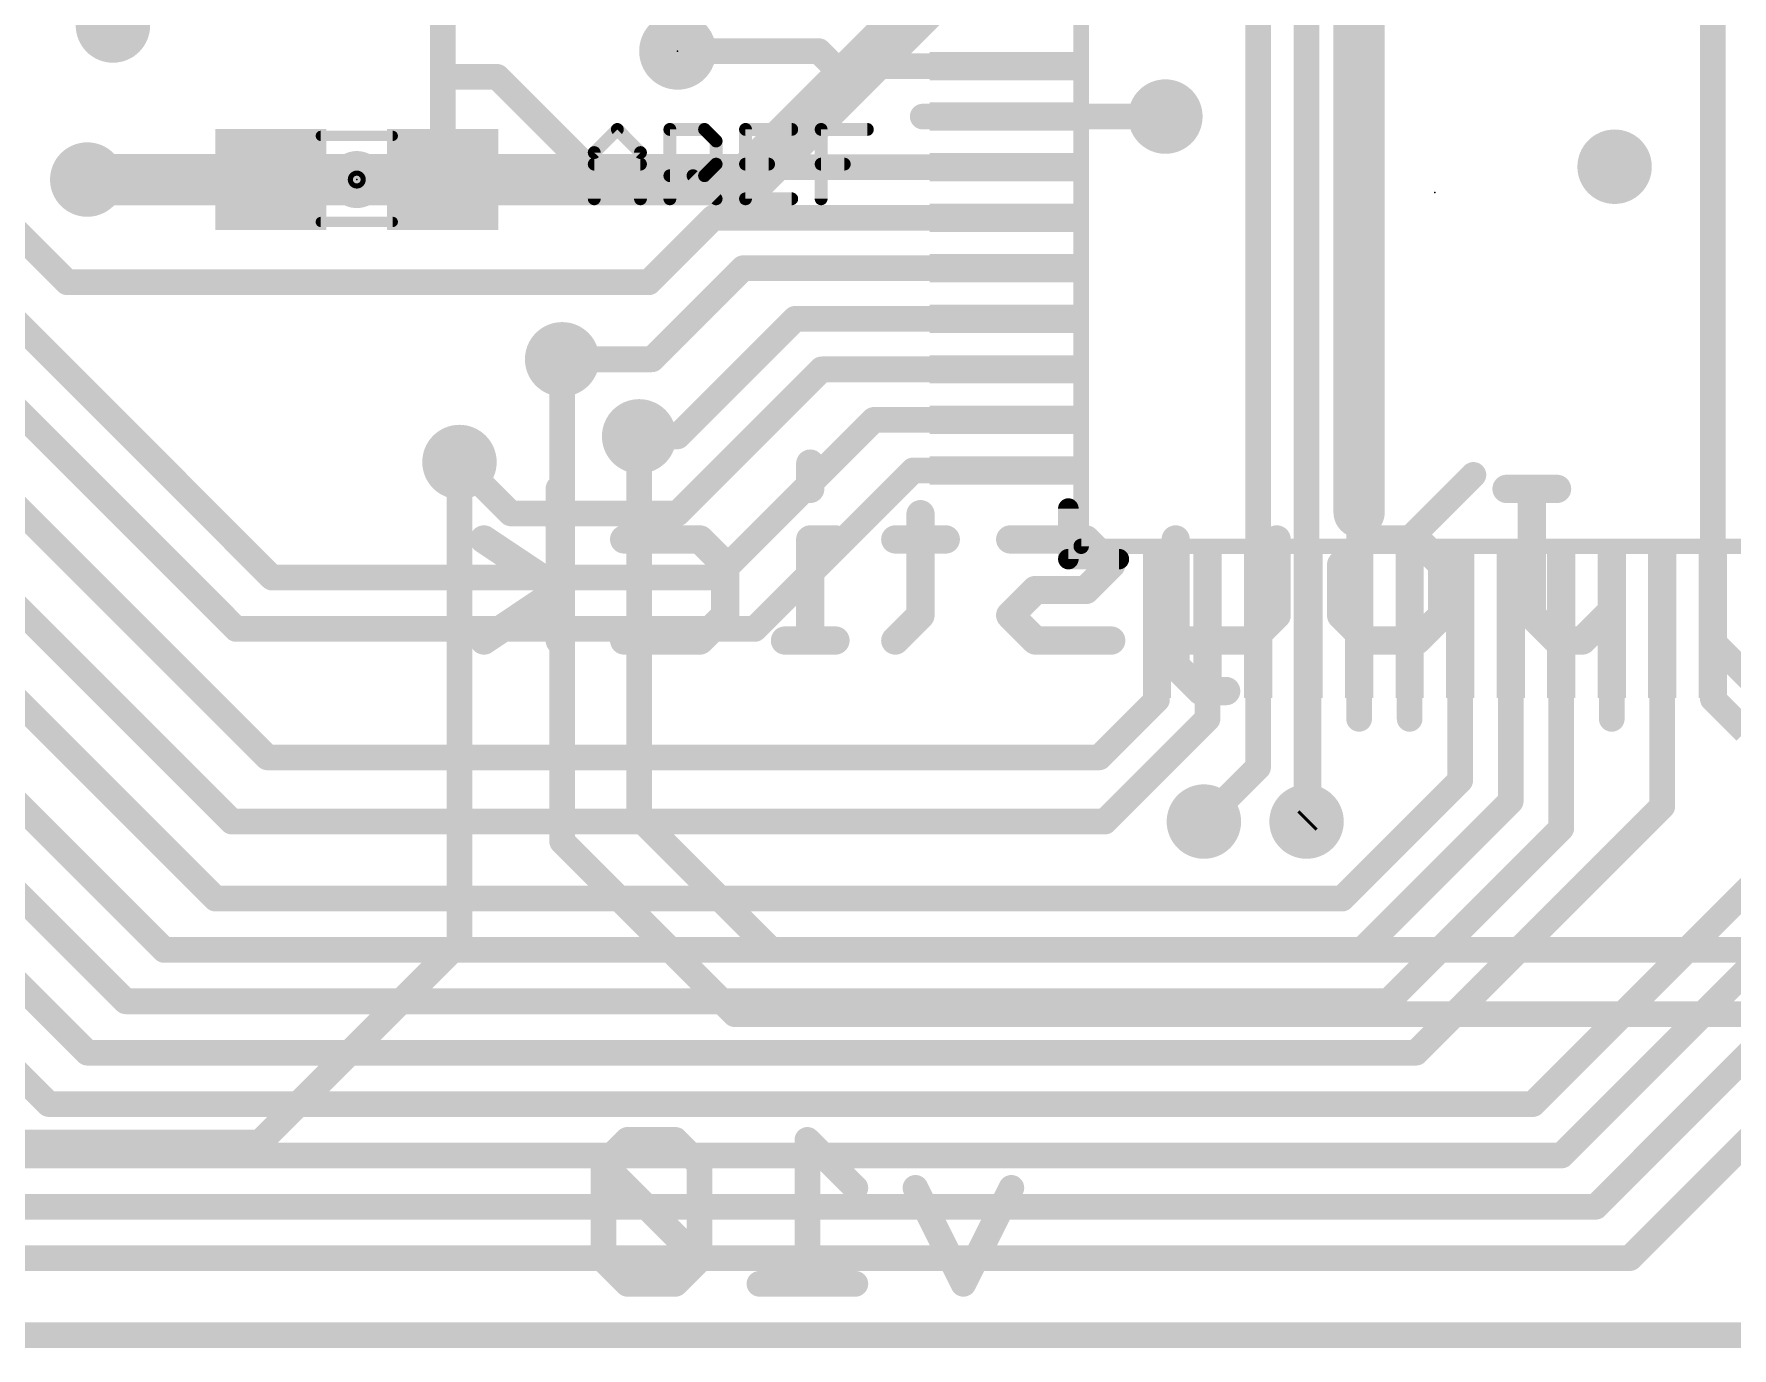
# Model space of a CAD drawing. Extents: x -12 to 110, y -16 to 66.
# Drawn here: x 34.27 to 51.07, y -0.13 to 12.87 of the extents above; entities that cross this region are included whole.
import ezdxf

# ---------------------------------------------------------------- set-up
doc = ezdxf.new("R2010")
doc.units = 0
for name, color, linetype in [('1', 12, 'CONTINUOUS'), ('16', 132, 'CONTINUOUS'), ('18', 110, 'CONTINUOUS'), ('20', 53, 'CONTINUOUS'), ('21', 41, 'CONTINUOUS'), ('22', 40, 'CONTINUOUS'), ('23', 53, 'CONTINUOUS'), ('51', 53, 'CONTINUOUS')]:
    doc.layers.add(name, color=color, linetype=linetype)

# ---------------------------------------------------------------- blocks, each defined once
blk = doc.blocks.new('RECT')
blk.add_solid([(-0.5, -0.5), (0.5, -0.5), (-0.5, 0.5), (0.5, 0.5)])
blk = doc.blocks.new('PIE')
at = {"const_width": 0.5}
blk.add_lwpolyline([(0, -0.25, 1), (0, 0.25, 1), (0, -0.25)], format="xyb", dxfattribs=at)
blk = doc.blocks.new('ROUNDV')
at = {"const_width": 0.5}
blk.add_lwpolyline([(0, -0.25, 1), (0, 0.25, 1), (0, -0.25)], format="xyb", dxfattribs=at)

msp = doc.modelspace()

# ---------------------------------------------------------------- linework, layer by layer
at = {"layer": '1'}
for points, const_width in [([(47.383, 8.14), (47.383, 14.053)], 0.508), ([(38.315, 12.446), (38.315, 13.462)], 0.254), ([(42.037, 12.7), (40.64, 12.7)], 0.254), ([(42.184, 12.553), (42.037, 12.7)], 0.254), ([(43.883, 12.553), (42.184, 12.553)], 0.254), ([(38.315, 11.43), (38.315, 12.446)], 0.254), ([(38.854, 12.446), (38.315, 12.446)], 0.254), ([(39.747, 11.553), (38.854, 12.446)], 0.254), ([(43.883, 12.053), (43.065, 12.053)], 0.254), ([(43.883, 12.053), (45.466, 12.053)], 0.254), ([(34.5999, 10.414), (33.274, 11.7399)], 0.254), ([(36.6269, 7.493), (32.639, 11.4809)], 0.254), ([(36.615, 11.43), (34.798, 11.43)], 0.508), ([(43.883, 11.553), (39.747, 11.553)], 0.254), ([(36.2713, 6.985), (32.004, 11.2523)], 0.254), ([(40.9937, 11.053), (40.3547, 10.414)], 0.254), ([(40.9937, 11.053), (43.883, 11.053)], 0.254), ([(36.068, 4.318), (29.464, 10.922)], 0.254), ([(31.369, 10.9266), (36.5806, 5.715)], 0.254), ([(36.2289, 5.08), (30.734, 10.5749)], 0.254), ([(41.287, 10.553), (40.386, 9.652)], 0.254), ([(43.883, 10.553), (41.287, 10.553)], 0.254), ([(40.3547, 10.414), (34.5999, 10.414)], 0.254), ([(35.56, 3.81), (29.083, 10.287)], 0.254), ([(41.803, 10.053), (40.64, 8.89)], 0.254), ([(43.883, 10.053), (41.803, 10.053)], 0.254), ([(40.386, 9.652), (39.497, 9.652)], 0.254), ([(42.065, 9.553), (40.64, 8.128)], 0.254), ([(43.883, 9.553), (42.065, 9.553)], 0.254), ([(42.581, 9.053), (41.021, 7.493)], 0.254), ([(43.883, 9.053), (42.581, 9.053)], 0.254), ([(35.179, 3.302), (29.591, 8.89)], 0.254), ([(40.64, 8.89), (40.259, 8.89)], 0.254), ([(38.989, 8.128), (38.481, 8.636)], 0.254), ([(42.97, 8.553), (41.402, 6.985)], 0.254), ([(43.883, 8.553), (42.97, 8.553)], 0.254), ([(47.883, 7.878), (48.514, 8.509)], 0.254), ([(40.64, 8.128), (38.989, 8.128)], 0.254), ([(47.383, 7.053), (47.383, 8.14)], 0.254), ([(47.883, 7.053), (47.883, 7.878)], 0.254), ([(41.021, 7.493), (36.6269, 7.493)], 0.254), ([(41.402, 6.985), (36.2713, 6.985)], 0.254), ([(45.383, 6.2858), (45.383, 7.053)], 0.254), ([(45.883, 6.096), (45.883, 7.053)], 0.254), ([(46.383, 5.616), (46.383, 7.053)], 0.254), ([(46.883, 7.053), (46.883, 5.1)], 0.254), ([(47.383, 7.053), (47.383, 6.096)], 0.254), ([(47.883, 7.053), (47.883, 6.096)], 0.254), ([(48.383, 7.053), (48.383, 5.4858)], 0.254), ([(48.883, 7.053), (48.883, 5.2808)], 0.254), ([(49.383, 7.053), (49.383, 5.0133)], 0.254), ([(49.883, 7.053), (49.883, 6.096)], 0.254), ([(50.383, 5.2303), (50.383, 7.053)], 0.254), ([(50.883, 7.053), (50.883, 6.2929)], 0.254), ([(53.594, 6.7761), (49.1039, 2.286)], 0.254), ([(49.3876, 1.778), (54.102, 6.4924)], 0.254), ([(31.242, 6.35), (34.798, 2.794)], 0.254), ([(44.8122, 5.715), (45.383, 6.2858)], 0.254), ([(50.883, 6.2929), (51.2069, 5.969)], 0.254), ([(44.867, 5.08), (45.883, 6.096)], 0.254), ([(54.61, 6.1558), (49.7242, 1.27)], 0.254), ([(55.118, 5.8181), (50.0619, 0.762)], 0.254), ([(36.5806, 5.715), (44.8122, 5.715)], 0.254), ([(45.847, 5.08), (46.383, 5.616)], 0.254), ([(48.383, 5.4858), (47.2152, 4.318)], 0.254), ([(48.883, 5.2808), (47.4122, 3.81)], 0.254), ([(46.883, 5.1), (46.863, 5.08)], 0.254), ([(47.9467, 2.794), (50.383, 5.2303)], 0.254), ([(31.75, 4.953), (34.417, 2.286)], 0.254), ([(44.867, 5.08), (36.2289, 5.08)], 0.254), ([(49.383, 5.0133), (47.6718, 3.302)], 0.254), ([(47.2152, 4.318), (36.068, 4.318)], 0.254), ([(47.4122, 3.81), (35.56, 3.81)], 0.254), ([(47.6718, 3.302), (35.179, 3.302)], 0.254), ([(34.798, 2.794), (47.9467, 2.794)], 0.254), ([(49.1039, 2.286), (34.417, 2.286)], 0.254), ([(33.909, 1.778), (49.3876, 1.778)], 0.254), ([(49.7242, 1.27), (33.3392, 1.27)], 0.254), ([(50.0619, 0.762), (32.766, 0.762)], 0.254), ([(101.6, 0), (0, 0)], 0.254)]:
    msp.add_lwpolyline(points, dxfattribs=dict(at, const_width=const_width))
for points, const_width in [([(40.64, 12.7635, 1), (40.64, 12.6365)], 0.127), ([(42.0819, 12.7449, 1), (41.9921, 12.6551)], 0.127), ([(42.037, 12.6365, 1), (42.037, 12.7635)], 0.127), ([(42.184, 12.6165, 1), (42.184, 12.4895)], 0.127), ([(42.1391, 12.5081, 1), (42.2289, 12.5979)], 0.127), ([(43.883, 12.4895, 1), (43.883, 12.6165)], 0.127), ([(38.3785, 12.446, 1), (38.2515, 12.446)], 0.127), ([(38.315, 12.5095, 1), (38.315, 12.3825)], 0.127), ([(38.2515, 12.446, 1), (38.3785, 12.446)], 0.127), ([(38.8989, 12.4909, 1), (38.8091, 12.4011)], 0.127), ([(38.854, 12.3825, 1), (38.854, 12.5095)], 0.127), ([(43.065, 12.1165, 1), (43.065, 11.9895)], 0.127), ([(43.883, 12.1165, 1), (43.883, 11.9895)], 0.127), ([(43.883, 11.9895, 1), (43.883, 12.1165)], 0.127), ([(45.466, 11.9895, 1), (45.466, 12.1165)], 0.127), ([(34.798, 11.557, 1), (34.798, 11.303)], 0.254), ([(36.615, 11.303, 1), (36.615, 11.557)], 0.254), ([(39.747, 11.6165, 1), (39.747, 11.4895)], 0.127), ([(39.7021, 11.5081, 1), (39.7919, 11.5979)], 0.127), ([(43.883, 11.4895, 1), (43.883, 11.6165)], 0.127), ([(38.2515, 11.43, 1), (38.3785, 11.43)], 0.127), ([(40.9937, 11.1165, 1), (40.9937, 10.9895)], 0.127), ([(41.0386, 11.0081, 1), (40.9488, 11.0979)], 0.127), ([(43.883, 10.9895, 1), (43.883, 11.1165)], 0.127), ([(41.287, 10.6165, 1), (41.287, 10.4895)], 0.127), ([(41.3319, 10.5081, 1), (41.2421, 10.5979)], 0.127), ([(43.883, 10.4895, 1), (43.883, 10.6165)], 0.127), ([(34.5999, 10.4775, 1), (34.5999, 10.3505)], 0.127), ([(34.555, 10.3691, 1), (34.6448, 10.4589)], 0.127), ([(40.3098, 10.4589, 1), (40.3996, 10.3691)], 0.127), ([(40.3547, 10.3505, 1), (40.3547, 10.4775)], 0.127), ([(41.803, 10.1165, 1), (41.803, 9.9895)], 0.127), ([(41.8479, 10.0081, 1), (41.7581, 10.0979)], 0.127), ([(43.883, 9.9895, 1), (43.883, 10.1165)], 0.127), ([(39.497, 9.7155, 1), (39.497, 9.5885)], 0.127), ([(40.3411, 9.6969, 1), (40.4309, 9.6071)], 0.127), ([(40.386, 9.5885, 1), (40.386, 9.7155)], 0.127), ([(42.065, 9.6165, 1), (42.065, 9.4895)], 0.127), ([(42.1099, 9.5081, 1), (42.0201, 9.5979)], 0.127), ([(43.883, 9.4895, 1), (43.883, 9.6165)], 0.127), ([(42.581, 9.1165, 1), (42.581, 8.9895)], 0.127), ([(42.6259, 9.0081, 1), (42.5361, 9.0979)], 0.127), ([(43.883, 8.9895, 1), (43.883, 9.1165)], 0.127), ([(40.259, 8.9535, 1), (40.259, 8.8265)], 0.127), ([(40.5951, 8.9349, 1), (40.6849, 8.8451)], 0.127), ([(40.64, 8.8265, 1), (40.64, 8.9535)], 0.127), ([(38.5259, 8.6809, 1), (38.4361, 8.5911)], 0.127), ([(42.97, 8.6165, 1), (42.97, 8.4895)], 0.127), ([(43.0149, 8.5081, 1), (42.9251, 8.5979)], 0.127), ([(43.883, 8.4895, 1), (43.883, 8.6165)], 0.127), ([(48.5589, 8.4641, 1), (48.4691, 8.5539)], 0.127), ([(38.989, 8.1915, 1), (38.989, 8.0645)], 0.127), ([(38.9441, 8.0831, 1), (39.0339, 8.1729)], 0.127), ([(40.5951, 8.1729, 1), (40.6849, 8.0831)], 0.127), ([(40.64, 8.0645, 1), (40.64, 8.1915)], 0.127), ([(47.256, 8.14, 1), (47.51, 8.14)], 0.254), ([(47.4465, 8.14, 1), (47.3195, 8.14)], 0.127), ([(47.9465, 7.878, 1), (47.8195, 7.878)], 0.127), ([(47.8381, 7.9229, 1), (47.9279, 7.8331)], 0.127), ([(36.6269, 7.5565, 1), (36.6269, 7.4295)], 0.127), ([(36.582, 7.4481, 1), (36.6718, 7.5379)], 0.127), ([(40.9761, 7.5379, 1), (41.0659, 7.4481)], 0.127), ([(41.021, 7.4295, 1), (41.021, 7.5565)], 0.127), ([(36.2713, 7.0485, 1), (36.2713, 6.9215)], 0.127), ([(36.2264, 6.9401, 1), (36.3162, 7.0299)], 0.127), ([(41.3571, 7.0299, 1), (41.4469, 6.9401)], 0.127), ([(41.402, 6.9215, 1), (41.402, 7.0485)], 0.127), ([(45.4465, 7.053, 1), (45.3195, 7.053)], 0.127), ([(45.9465, 7.053, 1), (45.8195, 7.053)], 0.127), ([(46.4465, 7.053, 1), (46.3195, 7.053)], 0.127), ([(46.9465, 7.053, 1), (46.8195, 7.053)], 0.127), ([(47.4465, 7.053, 1), (47.3195, 7.053)], 0.127), ([(47.3195, 7.053, 1), (47.4465, 7.053)], 0.127), ([(47.9465, 7.053, 1), (47.8195, 7.053)], 0.127), ([(47.8195, 7.053, 1), (47.9465, 7.053)], 0.127), ([(48.4465, 7.053, 1), (48.3195, 7.053)], 0.127), ([(48.9465, 7.053, 1), (48.8195, 7.053)], 0.127), ([(49.4465, 7.053, 1), (49.3195, 7.053)], 0.127), ([(49.9465, 7.053, 1), (49.8195, 7.053)], 0.127), ([(50.4465, 7.053, 1), (50.3195, 7.053)], 0.127), ([(50.9465, 7.053, 1), (50.8195, 7.053)], 0.127), ([(45.4279, 6.2409, 1), (45.3381, 6.3307)], 0.127), ([(50.9279, 6.3378, 1), (50.8381, 6.248)], 0.127), ([(45.3195, 6.2858, 1), (45.4465, 6.2858)], 0.127), ([(45.9279, 6.0511, 1), (45.8381, 6.1409)], 0.127), ([(50.8195, 6.2929, 1), (50.9465, 6.2929)], 0.127), ([(45.8195, 6.096, 1), (45.9465, 6.096)], 0.127), ([(47.3195, 6.096, 1), (47.4465, 6.096)], 0.127), ([(47.8195, 6.096, 1), (47.9465, 6.096)], 0.127), ([(49.8195, 6.096, 1), (49.9465, 6.096)], 0.127), ([(36.5806, 5.7785, 1), (36.5806, 5.6515)], 0.127), ([(36.5357, 5.6701, 1), (36.6255, 5.7599)], 0.127), ([(44.7673, 5.7599, 1), (44.8571, 5.6701)], 0.127), ([(44.8122, 5.6515, 1), (44.8122, 5.7785)], 0.127), ([(46.4279, 5.5711, 1), (46.3381, 5.6609)], 0.127), ([(46.3195, 5.616, 1), (46.4465, 5.616)], 0.127), ([(48.3195, 5.4858, 1), (48.4465, 5.4858)], 0.127), ([(48.4279, 5.4409, 1), (48.3381, 5.5307)], 0.127), ([(48.9279, 5.2359, 1), (48.8381, 5.3257)], 0.127), ([(46.9279, 5.0551, 1), (46.8381, 5.1449)], 0.127), ([(48.8195, 5.2808, 1), (48.9465, 5.2808)], 0.127), ([(50.3195, 5.2303, 1), (50.4465, 5.2303)], 0.127), ([(50.4279, 5.1854, 1), (50.3381, 5.2752)], 0.127), ([(36.2289, 5.1435, 1), (36.2289, 5.0165)], 0.127), ([(36.184, 5.0351, 1), (36.2738, 5.1249)], 0.127), ([(44.8221, 5.1249, 1), (44.9119, 5.0351)], 0.127), ([(44.867, 5.0165, 1), (44.867, 5.1435)], 0.127), ([(45.8021, 5.1249, 1), (45.8919, 5.0351)], 0.127), ([(46.8181, 5.1249, 1), (46.9079, 5.0351)], 0.127), ([(46.8195, 5.1, 1), (46.9465, 5.1)], 0.127), ([(49.3195, 5.0133, 1), (49.4465, 5.0133)], 0.127), ([(49.4279, 4.9683, 1), (49.3381, 5.0582)], 0.127), ([(36.068, 4.3815, 1), (36.068, 4.2545)], 0.127), ([(36.0231, 4.2731, 1), (36.1129, 4.3629)], 0.127), ([(47.1703, 4.3629, 1), (47.2601, 4.2731)], 0.127), ([(47.2152, 4.2545, 1), (47.2152, 4.3815)], 0.127), ([(35.56, 3.8735, 1), (35.56, 3.7465)], 0.127), ([(35.5151, 3.7651, 1), (35.6049, 3.8549)], 0.127), ([(47.3673, 3.8549, 1), (47.4571, 3.7651)], 0.127), ([(47.4122, 3.7465, 1), (47.4122, 3.8735)], 0.127), ([(35.179, 3.3655, 1), (35.179, 3.2385)], 0.127), ([(35.1341, 3.2571, 1), (35.2239, 3.3469)], 0.127), ([(47.6268, 3.3469, 1), (47.7167, 3.2571)], 0.127), ([(47.6718, 3.2385, 1), (47.6718, 3.3655)], 0.127), ([(34.798, 2.8575, 1), (34.798, 2.7305)], 0.127), ([(34.7531, 2.7491, 1), (34.8429, 2.8389)], 0.127), ([(47.9018, 2.8389, 1), (47.9916, 2.7491)], 0.127), ([(47.9467, 2.7305, 1), (47.9467, 2.8575)], 0.127), ([(34.417, 2.3495, 1), (34.417, 2.2225)], 0.127), ([(34.3721, 2.2411, 1), (34.4619, 2.3309)], 0.127), ([(49.059, 2.3309, 1), (49.1488, 2.2411)], 0.127), ([(49.1039, 2.2225, 1), (49.1039, 2.3495)], 0.127), ([(49.3427, 1.8229, 1), (49.4325, 1.7331)], 0.127), ([(49.3876, 1.7145, 1), (49.3876, 1.8415)], 0.127), ([(49.6793, 1.3149, 1), (49.7691, 1.2251)], 0.127), ([(49.7242, 1.2065, 1), (49.7242, 1.3335)], 0.127), ([(50.017, 0.8069, 1), (50.1068, 0.7171)], 0.127), ([(50.0619, 0.6985, 1), (50.0619, 0.8255)], 0.127)]:
    msp.add_lwpolyline(points, format="xyb", dxfattribs=dict(at, const_width=const_width))
at = {"layer": '16'}
for points, const_width in [([(46.863, 21.082), (46.863, 5.08)], 0.254), ([(46.383, 20.546), (46.383, 5.616)], 0.254), ([(44.196, 14.284), (41.342, 11.43)], 0.508), ([(50.883, 13.3858), (50.883, 6.858)], 0.254), ([(41.342, 11.43), (34.798, 11.43)], 0.508), ([(39.497, 4.8836), (39.497, 9.652)], 0.254), ([(40.259, 5.1175), (40.259, 8.89)], 0.254), ([(38.481, 3.8807), (38.481, 8.636)], 0.254), ([(50.883, 6.858), (51.772, 5.969)], 0.254), ([(46.383, 5.616), (45.847, 5.08)], 0.254), ([(41.5665, 3.81), (40.259, 5.1175)], 0.254), ([(41.2056, 3.175), (39.497, 4.8836)], 0.254), ([(36.5053, 1.905), (38.481, 3.8807)], 0.254), ([(69.0526, 3.81), (41.5665, 3.81)], 0.254), ([(74.7522, 3.175), (41.2056, 3.175)], 0.254), ([(36.5053, 1.905), (13.9858, 1.905)], 0.254), ([(40.143, 1.9316), (39.9057, 1.6943)], 0.254), ([(40.6175, 1.9316), (40.143, 1.9316)], 0.254), ([(40.8548, 1.6943), (40.6175, 1.9316)], 0.254), ([(42.3984, 1.4571), (41.9239, 1.9316)], 0.254), ([(41.9239, 1.9316), (41.9239, 0.508)], 0.254), ([(39.9057, 1.6943), (39.9057, 0.7453)], 0.254), ([(40.8548, 0.7453), (39.9057, 1.6943)], 0.254), ([(40.8548, 0.7453), (40.8548, 1.6943)], 0.254), ([(43.4675, 0.508), (42.9929, 1.4571)], 0.254), ([(43.942, 1.4571), (43.4675, 0.508)], 0.254), ([(39.9057, 0.7453), (40.143, 0.508)], 0.254), ([(40.6175, 0.508), (40.8548, 0.7453)], 0.254), ([(40.143, 0.508), (40.6175, 0.508)], 0.254), ([(42.3984, 0.508), (41.4493, 0.508)], 0.254), ([(101.6, 0), (0, 0)], 0.254)]:
    msp.add_lwpolyline(points, dxfattribs=dict(at, const_width=const_width))
for points, const_width in [([(34.798, 11.557, 1), (34.798, 11.303)], 0.254), ([(41.2522, 11.5198, 1), (41.4318, 11.3402)], 0.254), ([(41.342, 11.303, 1), (41.342, 11.557)], 0.254), ([(39.5605, 9.652, 1), (39.4335, 9.652)], 0.127), ([(40.3225, 8.89, 1), (40.1955, 8.89)], 0.127), ([(38.5445, 8.636, 1), (38.4175, 8.636)], 0.127), ([(50.9279, 6.9029, 1), (50.8381, 6.8131)], 0.127), ([(50.8195, 6.858, 1), (50.9465, 6.858)], 0.127), ([(46.4279, 5.5711, 1), (46.3381, 5.6609)], 0.127), ([(46.3195, 5.616, 1), (46.4465, 5.616)], 0.127), ([(40.3039, 5.1624, 1), (40.2141, 5.0726)], 0.127), ([(40.1955, 5.1175, 1), (40.3225, 5.1175)], 0.127), ([(45.8021, 5.1249, 1), (45.8919, 5.0351)], 0.127), ([(46.7995, 5.08, 1), (46.9265, 5.08)], 0.127), ([(39.5419, 4.9285, 1), (39.4521, 4.8387)], 0.127), ([(39.4335, 4.8836, 1), (39.5605, 4.8836)], 0.127), ([(38.4175, 3.8807, 1), (38.5445, 3.8807)], 0.127), ([(38.5259, 3.8358, 1), (38.4361, 3.9256)], 0.127), ([(41.5665, 3.8735, 1), (41.5665, 3.7465)], 0.127), ([(41.5216, 3.7651, 1), (41.6114, 3.8549)], 0.127), ([(41.2056, 3.2385, 1), (41.2056, 3.1115)], 0.127), ([(41.1607, 3.1301, 1), (41.2505, 3.2199)], 0.127), ([(36.5053, 1.8415, 1), (36.5053, 1.9685)], 0.127), ([(40.143, 1.9951, 1), (40.143, 1.8681)], 0.127), ([(40.1879, 1.8867, 1), (40.0981, 1.9765)], 0.127), ([(40.6624, 1.9765, 1), (40.5726, 1.8867)], 0.127), ([(40.6175, 1.8681, 1), (40.6175, 1.9951)], 0.127), ([(41.9688, 1.9765, 1), (41.879, 1.8867)], 0.127), ([(41.9874, 1.9316, 1), (41.8604, 1.9316)], 0.127), ([(36.4604, 1.9499, 1), (36.5502, 1.8601)], 0.127), ([(39.9692, 1.6943, 1), (39.8422, 1.6943)], 0.127), ([(39.9506, 1.7392, 1), (39.8608, 1.6494)], 0.127), ([(39.8608, 1.7392, 1), (39.9506, 1.6494)], 0.127), ([(40.9183, 1.6943, 1), (40.7913, 1.6943)], 0.127), ([(40.8099, 1.6494, 1), (40.8997, 1.7392)], 0.127), ([(42.3535, 1.4122, 1), (42.4433, 1.502)], 0.127), ([(43.0497, 1.4855, 1), (42.9361, 1.4287)], 0.127), ([(43.9988, 1.4287, 1), (43.8852, 1.4855)], 0.127), ([(39.9506, 0.7902, 1), (39.8608, 0.7004)], 0.127), ([(40.8997, 0.7004, 1), (40.8099, 0.7902)], 0.127), ([(40.8099, 0.7004, 1), (40.8997, 0.7902)], 0.127), ([(39.8422, 0.7453, 1), (39.9692, 0.7453)], 0.127), ([(40.7913, 0.7453, 1), (40.9183, 0.7453)], 0.127), ([(40.143, 0.5715, 1), (40.143, 0.4445)], 0.127), ([(40.0981, 0.4631, 1), (40.1879, 0.5529)], 0.127), ([(40.5726, 0.5529, 1), (40.6624, 0.4631)], 0.127), ([(40.6175, 0.4445, 1), (40.6175, 0.5715)], 0.127), ([(41.4493, 0.5715, 1), (41.4493, 0.4445)], 0.127), ([(41.8604, 0.508, 1), (41.9874, 0.508)], 0.127), ([(42.3984, 0.4445, 1), (42.3984, 0.5715)], 0.127), ([(43.4107, 0.5364, 1), (43.5243, 0.4796)], 0.127), ([(43.4107, 0.4796, 1), (43.5243, 0.5364)], 0.127)]:
    msp.add_lwpolyline(points, format="xyb", dxfattribs=dict(at, const_width=const_width))
at = {"layer": '20', "const_width": 0.2032}
msp.add_lwpolyline([(6.35, 0), (95.25, 0)], dxfattribs=at)
at = {"layer": '21'}
for points, const_width in [([(39.8145, 11.6971), (40.0433, 11.9259)], 0.127), ([(40.0433, 11.9259), (40.2721, 11.6971)], 0.127), ([(40.5629, 11.2395), (40.5629, 11.9259)], 0.127), ([(40.5629, 11.9259), (40.9061, 11.9259)], 0.127), ([(40.9061, 11.9259), (41.0205, 11.8115)], 0.127), ([(41.7689, 11.9259), (41.3113, 11.9259)], 0.127), ([(41.3113, 11.9259), (41.3113, 11.2395)], 0.127), ([(42.0597, 11.2395), (42.0597, 11.9259)], 0.127), ([(42.0597, 11.9259), (42.5173, 11.9259)], 0.127), ([(41.0205, 11.8115), (41.0205, 11.5827)], 0.127), ([(39.8145, 11.2395), (39.8145, 11.6971)], 0.127), ([(39.8145, 11.5827), (40.2721, 11.5827)], 0.127), ([(40.2721, 11.6971), (40.2721, 11.2395)], 0.127), ([(41.0205, 11.5827), (40.9061, 11.4683)], 0.127), ([(41.3113, 11.5827), (41.5401, 11.5827)], 0.127), ([(42.0597, 11.5827), (42.2885, 11.5827)], 0.127), ([(40.9061, 11.4683), (40.5629, 11.4683)], 0.127), ([(40.7917, 11.4683), (41.0205, 11.2395)], 0.127), ([(41.3113, 11.2395), (41.7689, 11.2395)], 0.127), ([(44.506, 7.676), (44.506, 8.176)], 0.2032), ([(45.006, 7.676), (44.506, 7.676)], 0.2032)]:
    msp.add_lwpolyline(points, dxfattribs=dict(at, const_width=const_width))
for points, const_width in [([(40.0657, 11.9483, 1), (40.0208, 11.9034)], 0.0635), ([(40.0657, 11.9034, 1), (40.0208, 11.9483)], 0.0635), ([(40.5947, 11.9259, 1), (40.5312, 11.9259)], 0.0635), ([(40.5629, 11.9576, 1), (40.5629, 11.8941)], 0.0635), ([(40.9286, 11.9483, 1), (40.8837, 11.9034)], 0.0635), ([(40.9061, 11.8941, 1), (40.9061, 11.9576)], 0.0635), ([(41.3431, 11.9259, 1), (41.2796, 11.9259)], 0.0635), ([(41.3113, 11.9576, 1), (41.3113, 11.8941)], 0.0635), ([(41.7689, 11.8941, 1), (41.7689, 11.9576)], 0.0635), ([(42.0915, 11.9259, 1), (42.028, 11.9259)], 0.0635), ([(42.0597, 11.9576, 1), (42.0597, 11.8941)], 0.0635), ([(42.5173, 11.8941, 1), (42.5173, 11.9576)], 0.0635), ([(41.0523, 11.8115, 1), (40.9888, 11.8115)], 0.0635), ([(40.9981, 11.789, 1), (41.043, 11.8339)], 0.0635), ([(37.465, 11.2115, 1), (37.465, 11.6485, 1), (37.465, 11.2115)], 0.127), ([(37.465, 11.303, 1), (37.465, 11.557, 1), (37.465, 11.303)], 0.127), ([(39.8463, 11.6971, 1), (39.7828, 11.6971)], 0.0635), ([(39.792, 11.7195, 1), (39.837, 11.6746)], 0.0635), ([(39.8145, 11.6144, 1), (39.8145, 11.5509)], 0.0635), ([(40.3038, 11.6971, 1), (40.2403, 11.6971)], 0.0635), ([(40.2496, 11.6746, 1), (40.2945, 11.7195)], 0.0635), ([(40.2721, 11.5509, 1), (40.2721, 11.6144)], 0.0635), ([(40.9888, 11.5827, 1), (41.0523, 11.5827)], 0.0635), ([(41.043, 11.5602, 1), (40.9981, 11.6051)], 0.0635), ([(41.3113, 11.6144, 1), (41.3113, 11.5509)], 0.0635), ([(41.5401, 11.5509, 1), (41.5401, 11.6144)], 0.0635), ([(42.0597, 11.6144, 1), (42.0597, 11.5509)], 0.0635), ([(42.2885, 11.5509, 1), (42.2885, 11.6144)], 0.0635), ([(37.465, 11.4046, 1), (37.465, 11.4554, 1), (37.465, 11.4046)], 0.127), ([(40.5629, 11.5, 1), (40.5629, 11.4365)], 0.0635), ([(40.8142, 11.4907, 1), (40.7693, 11.4458)], 0.0635), ([(40.8837, 11.4907, 1), (40.9286, 11.4458)], 0.0635), ([(40.9061, 11.4365, 1), (40.9061, 11.5)], 0.0635), ([(39.7828, 11.2395, 1), (39.8463, 11.2395)], 0.0635), ([(40.2403, 11.2395, 1), (40.3038, 11.2395)], 0.0635), ([(40.5312, 11.2395, 1), (40.5947, 11.2395)], 0.0635), ([(40.9981, 11.217, 1), (41.043, 11.262)], 0.0635), ([(41.3113, 11.2713, 1), (41.3113, 11.2078)], 0.0635), ([(41.2796, 11.2395, 1), (41.3431, 11.2395)], 0.0635), ([(41.7689, 11.2078, 1), (41.7689, 11.2713)], 0.0635), ([(42.028, 11.2395, 1), (42.0915, 11.2395)], 0.0635), ([(44.5568, 8.176, 1), (44.4552, 8.176)], 0.1016), ([(44.506, 7.7268, 1), (44.506, 7.6252)], 0.1016), ([(45.006, 7.6252, 1), (45.006, 7.7268)], 0.1016), ([(44.4552, 7.676, 1), (44.5568, 7.676)], 0.1016)]:
    msp.add_lwpolyline(points, format="xyb", dxfattribs=dict(at, const_width=const_width))
at = {"layer": '22', "const_width": 0.2794}
for points in [[(41.9517, 8.6206), (41.9517, 8.3706)], [(39.4731, 6.8707), (39.4731, 8.3706)], [(49.3418, 8.3706), (48.8418, 8.3706)], [(49.0918, 7.1207), (49.0918, 8.3706)], [(43.0431, 8.1206), (43.0431, 7.1207)], [(39.4731, 7.3707), (38.7231, 7.8706)], [(40.1103, 7.8706), (40.8603, 7.8706)], [(40.8603, 7.8706), (41.1102, 7.6206)], [(42.2017, 7.8706), (41.9517, 7.8706)], [(41.9517, 7.8706), (41.9517, 6.8707)], [(43.2931, 7.8706), (42.7932, 7.8706)], [(44.6803, 7.8706), (43.9304, 7.8706)], [(44.9303, 7.6206), (44.6803, 7.8706)], [(45.5675, 7.8706), (45.5675, 6.6207)], [(46.5674, 7.8706), (46.5674, 7.1207)], [(47.2047, 7.6206), (47.4546, 7.8706)], [(47.4546, 7.8706), (47.9546, 7.8706)], [(47.9546, 7.8706), (48.2046, 7.6206)], [(41.1102, 7.6206), (41.1102, 7.1207)], [(44.6803, 7.3707), (44.9303, 7.6206)], [(47.2047, 7.1207), (47.2047, 7.6206)], [(48.2046, 7.6206), (48.2046, 7.1207)], [(38.7231, 6.8707), (39.4731, 7.3707)], [(43.9304, 7.1207), (44.1803, 7.3707)], [(44.1803, 7.3707), (44.6803, 7.3707)], [(41.1102, 7.1207), (40.8603, 6.8707)], [(43.0431, 7.1207), (42.7932, 6.8707)], [(44.1803, 6.8707), (43.9304, 7.1207)], [(46.5674, 7.1207), (46.3175, 6.8707)], [(47.4546, 6.8707), (47.2047, 7.1207)], [(48.2046, 7.1207), (47.9546, 6.8707)], [(49.3418, 6.8707), (49.0918, 7.1207)], [(49.8417, 7.1207), (49.5918, 6.8707)], [(40.8603, 6.8707), (40.1103, 6.8707)], [(42.2017, 6.8707), (41.7017, 6.8707)], [(44.9303, 6.8707), (44.1803, 6.8707)], [(46.3175, 6.8707), (45.5675, 6.8707)], [(47.9546, 6.8707), (47.4546, 6.8707)], [(49.5918, 6.8707), (49.3418, 6.8707)], [(45.5675, 6.6207), (45.8175, 6.3707)], [(45.8175, 6.3707), (46.0675, 6.3707)]]:
    msp.add_lwpolyline(points, dxfattribs=at)
at = {"layer": '22', "const_width": 0.1397}
for points in [[(42.0216, 8.6206, 1), (41.8819, 8.6206)], [(39.5429, 8.3706, 1), (39.4032, 8.3706)], [(41.8819, 8.3706, 1), (42.0216, 8.3706)], [(48.8418, 8.4404, 1), (48.8418, 8.3007)], [(49.1617, 8.3706, 1), (49.022, 8.3706)], [(49.3418, 8.3007, 1), (49.3418, 8.4404)], [(43.113, 8.1206, 1), (42.9733, 8.1206)], [(38.7619, 7.9287, 1), (38.6844, 7.8125)], [(40.1103, 7.9405, 1), (40.1103, 7.8008)], [(40.9097, 7.92, 1), (40.8109, 7.8212)], [(40.8603, 7.8008, 1), (40.8603, 7.9405)], [(41.9517, 7.9405, 1), (41.9517, 7.8008)], [(42.0216, 7.8706, 1), (41.8819, 7.8706)], [(42.2017, 7.8008, 1), (42.2017, 7.9405)], [(42.7932, 7.9405, 1), (42.7932, 7.8008)], [(43.2931, 7.8008, 1), (43.2931, 7.9405)], [(43.9304, 7.9405, 1), (43.9304, 7.8008)], [(44.7297, 7.92, 1), (44.6309, 7.8212)], [(44.6803, 7.8008, 1), (44.6803, 7.9405)], [(45.6374, 7.8706, 1), (45.4977, 7.8706)], [(46.6373, 7.8706, 1), (46.4976, 7.8706)], [(47.4546, 7.9405, 1), (47.4546, 7.8008)], [(47.504, 7.8212, 1), (47.4053, 7.92)], [(48.004, 7.92, 1), (47.9052, 7.8212)], [(47.9546, 7.8008, 1), (47.9546, 7.9405)], [(41.1801, 7.6206, 1), (41.0404, 7.6206)], [(41.0609, 7.5712, 1), (41.1596, 7.67)], [(44.9797, 7.5712, 1), (44.8809, 7.67)], [(44.8809, 7.5712, 1), (44.9797, 7.67)], [(47.2745, 7.6206, 1), (47.1348, 7.6206)], [(47.1553, 7.67, 1), (47.2541, 7.5712)], [(48.2744, 7.6206, 1), (48.1347, 7.6206)], [(48.1552, 7.5712, 1), (48.254, 7.67)], [(39.5118, 7.3125, 1), (39.4343, 7.4288)], [(39.4343, 7.3125, 1), (39.5118, 7.4288)], [(44.1803, 7.4405, 1), (44.1803, 7.3008)], [(44.2297, 7.3213, 1), (44.1309, 7.4201)], [(44.6309, 7.4201, 1), (44.7297, 7.3213)], [(44.6803, 7.3008, 1), (44.6803, 7.4405)], [(41.1596, 7.0713, 1), (41.0609, 7.1701)], [(43.0925, 7.0713, 1), (42.9937, 7.1701)], [(43.9797, 7.1701, 1), (43.881, 7.0713)], [(43.881, 7.1701, 1), (43.9797, 7.0713)], [(46.6168, 7.0713, 1), (46.518, 7.1701)], [(47.2541, 7.1701, 1), (47.1553, 7.0713)], [(48.254, 7.0713, 1), (48.1552, 7.1701)], [(49.1412, 7.1701, 1), (49.0424, 7.0713)], [(49.8911, 7.0713, 1), (49.7924, 7.1701)], [(41.0404, 7.1207, 1), (41.1801, 7.1207)], [(42.9733, 7.1207, 1), (43.113, 7.1207)], [(46.4976, 7.1207, 1), (46.6373, 7.1207)], [(47.1348, 7.1207, 1), (47.2745, 7.1207)], [(48.1347, 7.1207, 1), (48.2744, 7.1207)], [(49.022, 7.1207, 1), (49.1617, 7.1207)], [(38.6844, 6.9288, 1), (38.7619, 6.8126)], [(39.4032, 6.8707, 1), (39.5429, 6.8707)], [(40.1103, 6.9405, 1), (40.1103, 6.8009)], [(40.8109, 6.9201, 1), (40.9097, 6.8213)], [(40.8603, 6.8009, 1), (40.8603, 6.9405)], [(41.7017, 6.9405, 1), (41.7017, 6.8009)], [(41.8819, 6.8707, 1), (42.0216, 6.8707)], [(42.2017, 6.8009, 1), (42.2017, 6.9405)], [(42.7438, 6.9201, 1), (42.8426, 6.8213)], [(44.1803, 6.9405, 1), (44.1803, 6.8009)], [(44.1309, 6.8213, 1), (44.2297, 6.9201)], [(44.9303, 6.8009, 1), (44.9303, 6.9405)], [(45.5675, 6.9405, 1), (45.5675, 6.8009)], [(46.2681, 6.9201, 1), (46.3668, 6.8213)], [(46.3175, 6.8009, 1), (46.3175, 6.9405)], [(47.4546, 6.9405, 1), (47.4546, 6.8009)], [(47.4053, 6.8213, 1), (47.504, 6.9201)], [(47.9052, 6.9201, 1), (48.004, 6.8213)], [(47.9546, 6.8009, 1), (47.9546, 6.9405)], [(49.3418, 6.9405, 1), (49.3418, 6.8009)], [(49.2924, 6.8213, 1), (49.3912, 6.9201)], [(49.5424, 6.9201, 1), (49.6412, 6.8213)], [(49.5918, 6.8009, 1), (49.5918, 6.9405)], [(45.6169, 6.6701, 1), (45.5181, 6.5713)], [(45.4977, 6.6207, 1), (45.6374, 6.6207)], [(45.8175, 6.4406, 1), (45.8175, 6.3009)], [(45.7681, 6.3213, 1), (45.8669, 6.4201)], [(46.0675, 6.3009, 1), (46.0675, 6.4406)]]:
    msp.add_lwpolyline(points, format="xyb", dxfattribs=at)
at = {"layer": '23'}
for p in [(40.64, 12.7), (37.465, 11.43), (48.133, 11.303)]:
    msp.add_point(p, dxfattribs=at)
at = {"layer": '51'}
for points, const_width in [([(44.633, 7.803), (44.633, 14.803)], 0.1524), ([(37.109, 11.862), (37.821, 11.862)], 0.1016), ([(37.109, 11.011), (37.821, 11.011)], 0.1016), ([(51.633, 7.803), (44.633, 7.803)], 0.1524)]:
    msp.add_lwpolyline(points, dxfattribs=dict(at, const_width=const_width))
for points, const_width in [([(37.109, 11.8874, 1), (37.109, 11.8366)], 0.0508), ([(37.821, 11.8366, 1), (37.821, 11.8874)], 0.0508), ([(37.109, 11.0364, 1), (37.109, 10.9856)], 0.0508), ([(37.821, 10.9856, 1), (37.821, 11.0364)], 0.0508), ([(44.633, 7.8411, 1), (44.633, 7.7649)], 0.0762), ([(44.5949, 7.803, 1), (44.6711, 7.803)], 0.0762)]:
    msp.add_lwpolyline(points, format="xyb", dxfattribs=dict(at, const_width=const_width))

# ---------------------------------------------------------------- block references
at = {"layer": '1', "xscale": 0.762, "yscale": 0.762}
msp.add_blockref('PIE', (40.64, 12.7), dxfattribs=at)
at = {"layer": '1', "xscale": 1.5, "yscale": 0.28}
for p, rotation in [((43.883, 12.553), 180), ((43.883, 12.053), 180), ((43.883, 11.553), 180), ((43.883, 11.053), 180), ((43.883, 10.553), 180), ((43.883, 10.053), 180), ((43.883, 9.553), 180), ((43.883, 9.053), 180), ((43.883, 8.553), 180), ((45.383, 7.053), 270), ((45.883, 7.053), 270), ((46.383, 7.053), 270), ((46.883, 7.053), 270), ((47.383, 7.053), 270), ((47.883, 7.053), 270), ((48.383, 7.053), 270), ((48.883, 7.053), 270), ((49.383, 7.053), 270), ((49.883, 7.053), 270), ((50.383, 7.053), 270), ((50.883, 7.053), 270)]:
    msp.add_blockref('RECT', p, dxfattribs=dict(at, rotation=rotation))
at = {"layer": '1', "xscale": 1.1}
for p in [(36.615, 11.43), (38.315, 11.43)]:
    msp.add_blockref('RECT', p, dxfattribs=at)
at = {"layer": '18', "xscale": 0.7366, "yscale": 0.7366}
for p in [(35.052, 12.954), (35.052, 12.954), (45.466, 12.053), (45.466, 12.053), (34.798, 11.43), (34.798, 11.43), (49.911, 11.557), (49.911, 11.557), (39.497, 9.652), (39.497, 9.652), (40.259, 8.89), (40.259, 8.89), (38.481, 8.636), (38.481, 8.636), (45.847, 5.08), (45.847, 5.08), (46.863, 5.08), (46.863, 5.08)]:
    msp.add_blockref('ROUNDV', p, dxfattribs=at)
at = {"layer": '51', "yscale": 0.25}
for p in [(44.133, 12.553), (44.133, 12.053), (44.133, 11.553), (44.133, 11.053), (44.133, 10.553), (44.133, 10.053), (44.133, 9.553), (44.133, 9.053), (44.133, 8.553)]:
    msp.add_blockref('RECT', p, dxfattribs=at)
at = {"layer": '51', "xscale": 0.5001, "yscale": 0.95}
for p in [(36.8769, 11.4351), (38.0453, 11.4351)]:
    msp.add_blockref('RECT', p, dxfattribs=at)
at = {"layer": '51', "yscale": 0.25, "rotation": 90}
for p in [(45.383, 7.303), (45.883, 7.303), (46.383, 7.303), (46.883, 7.303), (47.383, 7.303), (47.883, 7.303), (48.383, 7.303), (48.883, 7.303), (49.383, 7.303), (49.883, 7.303), (50.383, 7.303), (50.883, 7.303)]:
    msp.add_blockref('RECT', p, dxfattribs=at)

doc.saveas('drawing.dxf')
